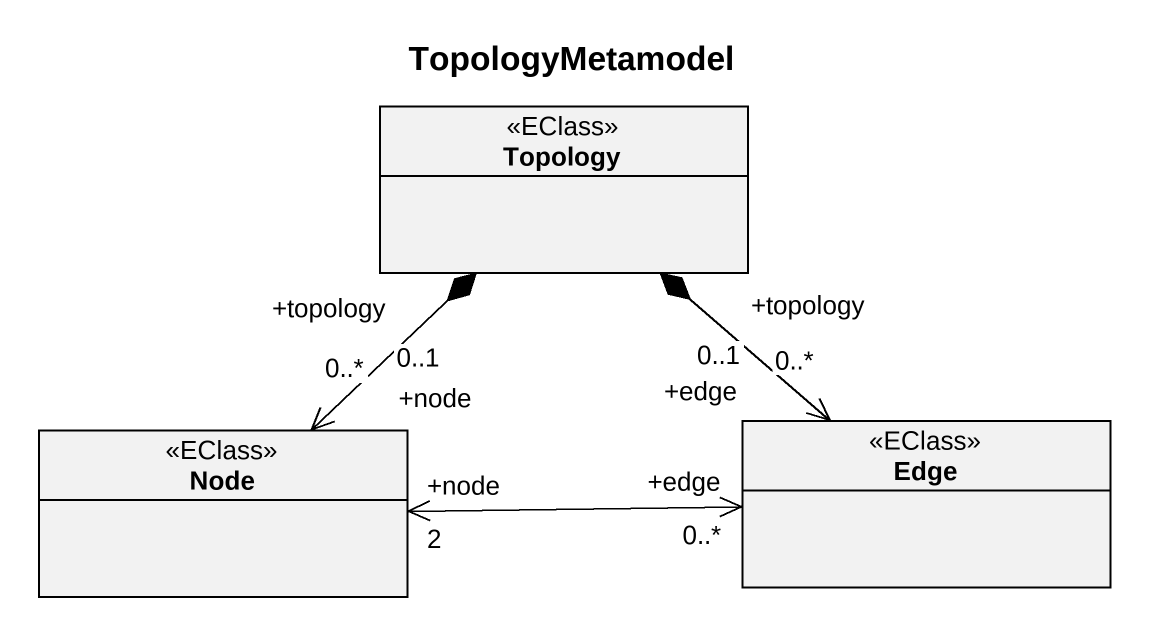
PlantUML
@startuml
title TopologyMetamodel
hide circle
hide empty members
class Topology <<EClass>>
class Edge <<EClass>>
class "Node" as Node_ <<EClass>>
Topology "+topology\n0..1" *--> "+edge\n0..*" Edge
Topology "+topology\n0..1" *--> "+node\n0..*" Node_
Node_ "+node\n2" <-right-> "+edge\n0..*" Edge
@enduml
